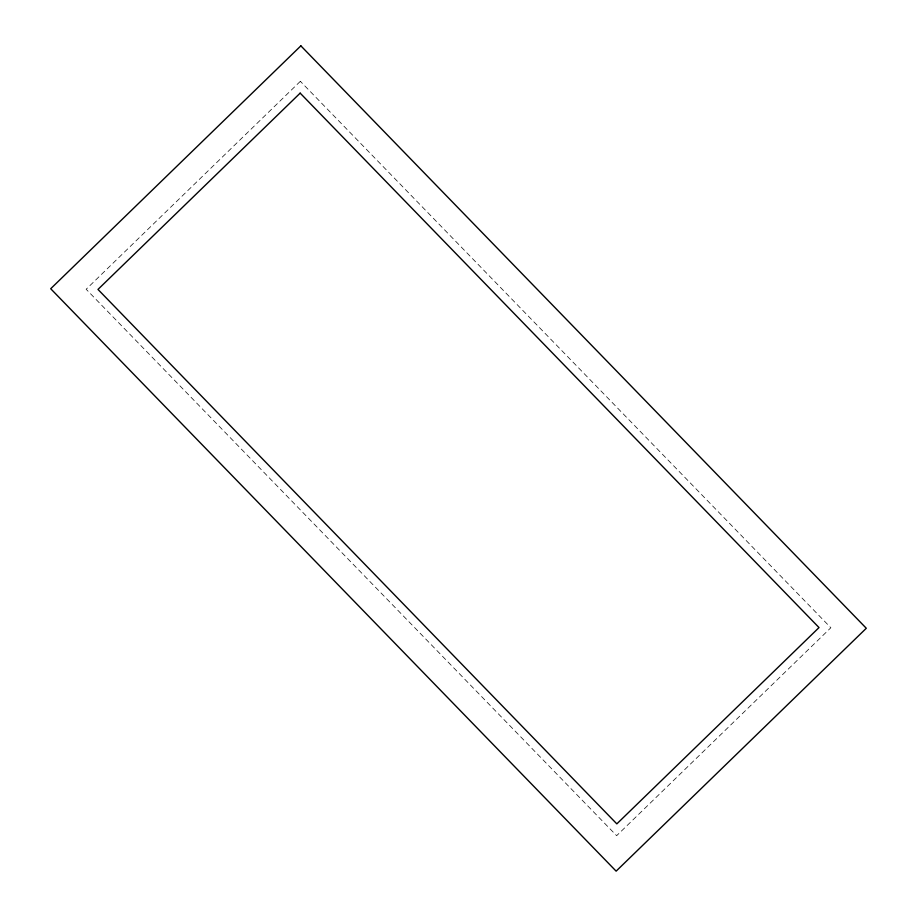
<?xml version="1.0" encoding="UTF-8"?>
<svg xmlns="http://www.w3.org/2000/svg" width="917" height="917" viewBox="0 0 917 917"><rect width="100%" height="100%" fill="white"/><g stroke="black" fill="none" stroke-linecap="round" stroke-linejoin="round"><path stroke-width="0.69" stroke-dasharray="4.58 3.44" d="M300.352 81.315L86.152 289.256L616.648 835.685L830.848 627.744L300.352 81.315"/><path stroke-width="1.38" d="M300.868 45.85L50.699 288.729L616.132 871.15L866.301 628.271L300.868 45.85M300.168 93.133L97.981 289.428L616.832 823.867L819.019 627.572L300.168 93.133"/></g></svg>
